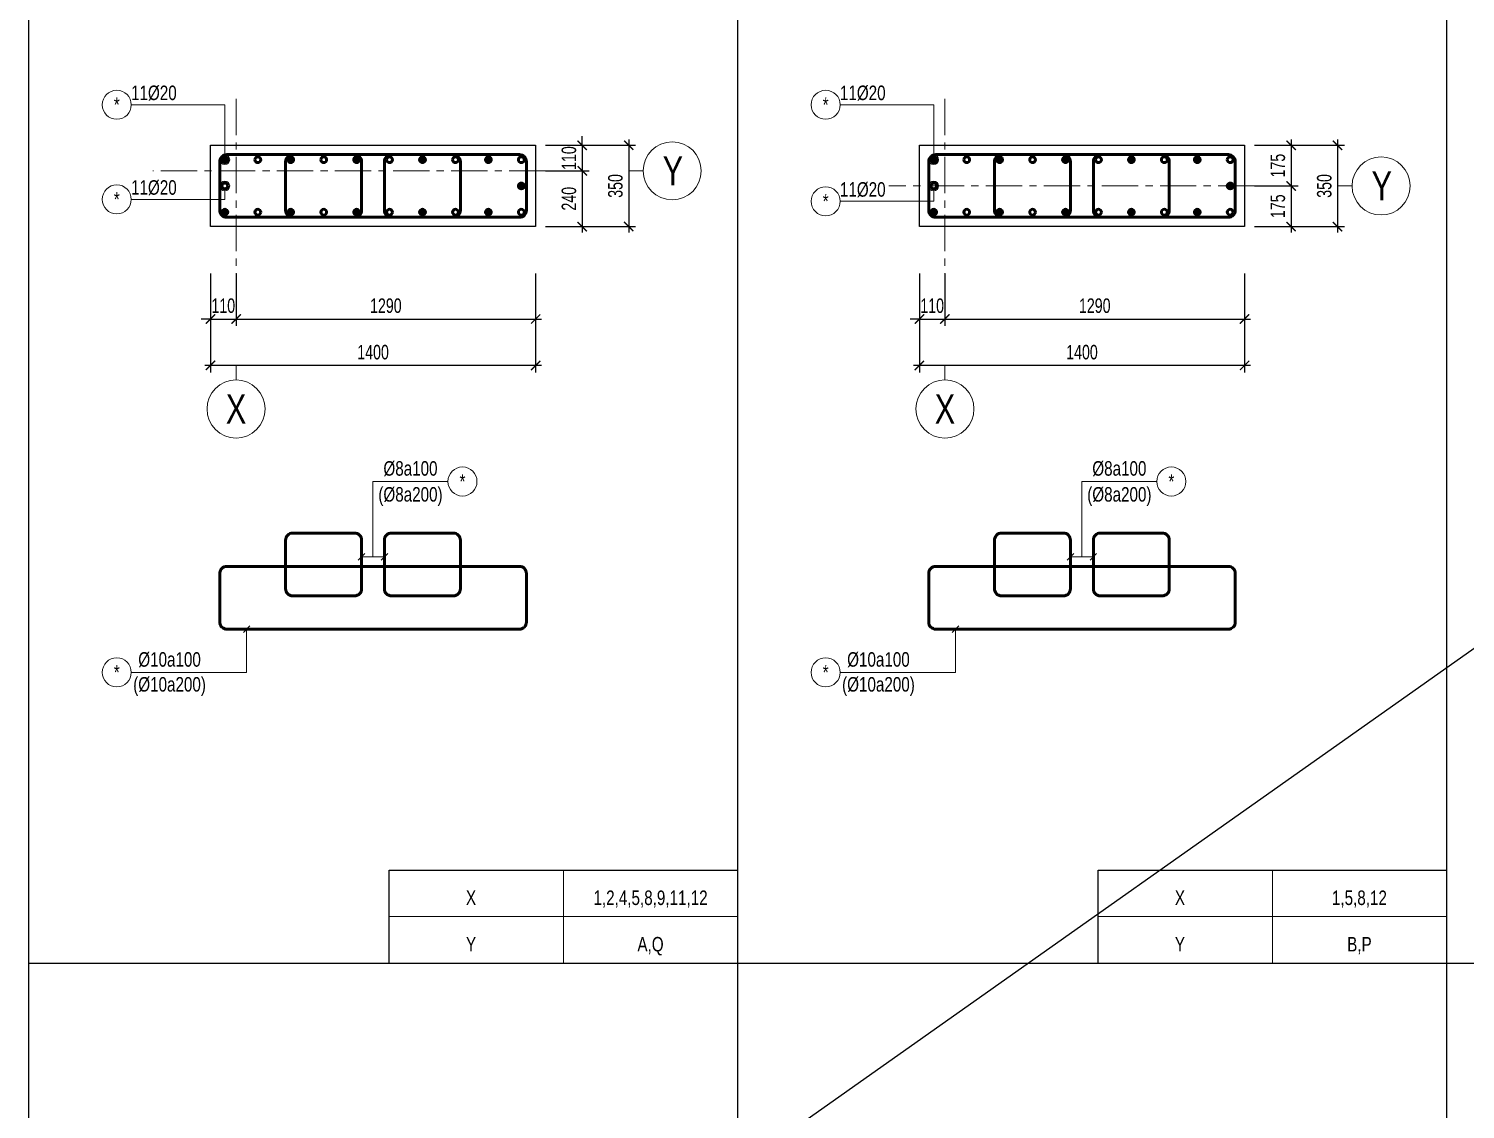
# Model space of a CAD drawing. Header units: millimetres. Extents: x -17374 to 181693, y -29783 to 15580.
# Drawn here: x 26665 to 32851, y 5011 to 9663 of the extents above; entities that cross this region are included whole.
import ezdxf
from ezdxf.enums import TextEntityAlignment as Align

# ---------------------------------------------------------------- set-up
doc = ezdxf.new("R2010")
doc.units = ezdxf.units.MM
doc.header["$LTSCALE"] = 250
doc.header["$MEASUREMENT"] = 0
doc.linetypes.add('CENTER', pattern=[2, 1.25, -0.25, 0.25, -0.25])
doc.linetypes.add('CENTER2', pattern=[1.125, 0.75, -0.125, 0.125, -0.125])
for name, color, linetype, lineweight in [('CDC.01.AXIS', 160, 'CENTER2', 13), ('CDC.02.DIM', 1, 'Continuous', 18), ('CDC.03.BORDER', 3, 'Continuous', 25), ('CDC.05.STEEL', 4, 'Continuous', 50), ('CDC.06.TEXT', 2, 'Continuous', 18), ('CDC.11.NOTE', 8, 'Continuous', 18), ('CDC.14.STEELNUM', 9, 'Continuous', 18), ('STEEL_NODE', 6, 'Continuous', 50)]:
    doc.layers.add(name, color=color, linetype=linetype, lineweight=lineweight)
doc.layers.add('KCS_Plotter', color=11, linetype='Continuous', plot=False)
doc.styles.add('KC_SMTEXT', font='arial.ttf', dxfattribs={"width": 0.7})
doc.styles.add('KCS_BIGTEXT', font='arial.ttf', dxfattribs={"width": 0.75})
doc.styles.add('KCS_SMTEXT', font='arial.ttf', dxfattribs={"width": 0.7})
doc.dimstyles.new('KCS_DIM25', dxfattribs={"dimscale": 25, "dimtxt": 2.5, "dimasz": 1.6, "dimexe": 1.2, "dimexo": 0, "dimgap": 1, "dimtad": 1, "dimdec": 0, "dimzin": 0, "dimdsep": 46, "dimtxsty": 'KCS_SMTEXT', "dimblk": 'ARCHTICK', "dimcen": 0, "dimdle": 1, "dimclrd": 1, "dimclre": 1, "dimclrt": 2, "dimadec": 0, "dimazin": 0, "dimtfac": 1, "dimtdec": 0, "dimtix": 1, "dimtmove": 2, "dimatfit": 3, "dimfxl": 1, "dimtolj": 1, "dimtzin": 0, "dimarcsym": 0})

# ---------------------------------------------------------------- blocks, each defined once
blk = doc.blocks.new('_ArchTick')
at = {"color": 0, "linetype": 'ByBlock', "const_width": 0.15}
blk.add_lwpolyline([(-0.5, -0.5), (0.5, 0.5)], dxfattribs=at)
blk = doc.blocks.new('*D405')
at = {"layer": 'CDC.02.DIM', "color": 1, "lineweight": -2, "transparency": 16777216}
for p, q in [((28890.4, 9161), (29078.6, 9161)), ((29048.6, 9161), (29048.6, 9201)), ((29048.6, 9161), (29048.6, 9051)), ((28890.4, 9051), (29078.6, 9051)), ((29048.6, 9051), (29048.6, 9011))]:
    blk.add_line(p, q, dxfattribs=at)
at = {"layer": 'Defpoints', "color": 0, "transparency": 16777216}
for p in [(28890.4, 9161), (28890.4, 9051), (29048.6, 9051)]:
    blk.add_point(p, dxfattribs=at)
at = {"layer": 'CDC.02.DIM', "color": 1, "lineweight": -2, "transparency": 16777216, "xscale": 40, "yscale": 40, "zscale": 40}
for p, rotation in [((29048.6, 9161), 270), ((29048.6, 9051), 90)]:
    blk.add_blockref('_ArchTick', p, dxfattribs=dict(at, rotation=rotation))
at = {"layer": 'CDC.02.DIM', "color": 2, "transparency": 16777216, "insert": (28991.6, 9106), "char_height": 62.5, "attachment_point": 5, "rotation": 90, "style": 'KCS_SMTEXT'}
blk.add_mtext('\\A1;110', dxfattribs=at)
blk = doc.blocks.new('*D406')
at = {"layer": 'CDC.02.DIM', "color": 1, "lineweight": -2, "transparency": 16777216}
for p, q in [((28890.4, 9161), (29278.6, 9161)), ((29248.6, 9186), (29248.6, 8786)), ((28890.4, 8811), (29278.6, 8811))]:
    blk.add_line(p, q, dxfattribs=at)
at = {"layer": 'Defpoints', "color": 0, "transparency": 16777216}
for p in [(28890.4, 9161), (28890.4, 8811), (29248.6, 8811)]:
    blk.add_point(p, dxfattribs=at)
at = {"layer": 'CDC.02.DIM', "color": 1, "lineweight": -2, "transparency": 16777216, "xscale": 40, "yscale": 40, "zscale": 40}
for p, rotation in [((29248.6, 9161), 90), ((29248.6, 8811), 270)]:
    blk.add_blockref('_ArchTick', p, dxfattribs=dict(at, rotation=rotation))
at = {"layer": 'CDC.02.DIM', "color": 2, "transparency": 16777216, "insert": (29191.6, 8986), "char_height": 62.5, "attachment_point": 5, "rotation": 90, "style": 'KCS_SMTEXT'}
blk.add_mtext('\\A1;350', dxfattribs=at)
blk = doc.blocks.new('*D407')
at = {"layer": 'CDC.02.DIM', "color": 1, "lineweight": -2, "transparency": 16777216}
for p, q in [((28890.4, 9051), (29078.6, 9051)), ((29048.6, 9076), (29048.6, 8786)), ((28890.4, 8811), (29078.6, 8811))]:
    blk.add_line(p, q, dxfattribs=at)
at = {"layer": 'Defpoints', "color": 0, "transparency": 16777216}
for p in [(28890.4, 9051), (28890.4, 8811), (29048.6, 8811)]:
    blk.add_point(p, dxfattribs=at)
at = {"layer": 'CDC.02.DIM', "color": 1, "lineweight": -2, "transparency": 16777216, "xscale": 40, "yscale": 40, "zscale": 40}
for p, rotation in [((29048.6, 9051), 90), ((29048.6, 8811), 270)]:
    blk.add_blockref('_ArchTick', p, dxfattribs=dict(at, rotation=rotation))
at = {"layer": 'CDC.02.DIM', "color": 2, "transparency": 16777216, "insert": (28991.6, 8931), "char_height": 62.5, "attachment_point": 5, "rotation": 90, "style": 'KCS_SMTEXT'}
blk.add_mtext('\\A1;240', dxfattribs=at)
blk = doc.blocks.new('*D408')
at = {"layer": 'CDC.02.DIM', "color": 1, "lineweight": -2, "transparency": 16777216}
for p, q in [((27448.1, 8609.6), (27448.1, 8383.2)), ((27558.1, 8609.6), (27558.1, 8383.2)), ((27448.1, 8413.2), (27408.1, 8413.2)), ((27448.1, 8413.2), (27558.1, 8413.2)), ((27558.1, 8413.2), (27598.1, 8413.2))]:
    blk.add_line(p, q, dxfattribs=at)
at = {"layer": 'Defpoints', "color": 0, "transparency": 16777216}
for p in [(27448.1, 8609.6), (27558.1, 8609.6), (27558.1, 8413.2)]:
    blk.add_point(p, dxfattribs=at)
at = {"layer": 'CDC.02.DIM', "color": 1, "lineweight": -2, "transparency": 16777216, "xscale": 40, "yscale": 40, "zscale": 40}
blk.add_blockref('_ArchTick', (27448.1, 8413.2), dxfattribs=at)
at = {"layer": 'CDC.02.DIM', "color": 1, "lineweight": -2, "transparency": 16777216, "xscale": 40, "yscale": 40, "zscale": 40, "rotation": 180}
blk.add_blockref('_ArchTick', (27558.1, 8413.2), dxfattribs=at)
at = {"layer": 'CDC.02.DIM', "color": 2, "transparency": 16777216, "insert": (27503.1, 8470.2), "char_height": 62.5, "attachment_point": 5, "style": 'KCS_SMTEXT'}
blk.add_mtext('\\A1;110', dxfattribs=at)
blk = doc.blocks.new('*D409')
at = {"layer": 'CDC.02.DIM', "color": 1, "lineweight": -2, "transparency": 16777216}
for p, q in [((27448.1, 8609.6), (27448.1, 8183.2)), ((28848.1, 8609.6), (28848.1, 8183.2)), ((28873.1, 8213.2), (27423.1, 8213.2))]:
    blk.add_line(p, q, dxfattribs=at)
at = {"layer": 'Defpoints', "color": 0, "transparency": 16777216}
for p in [(27448.1, 8609.6), (28848.1, 8609.6), (27448.1, 8213.2)]:
    blk.add_point(p, dxfattribs=at)
at = {"layer": 'CDC.02.DIM', "color": 1, "lineweight": -2, "transparency": 16777216, "xscale": 40, "yscale": 40, "zscale": 40, "rotation": 180}
blk.add_blockref('_ArchTick', (27448.1, 8213.2), dxfattribs=at)
at = {"layer": 'CDC.02.DIM', "color": 1, "lineweight": -2, "transparency": 16777216, "xscale": 40, "yscale": 40, "zscale": 40}
blk.add_blockref('_ArchTick', (28848.1, 8213.2), dxfattribs=at)
at = {"layer": 'CDC.02.DIM', "color": 2, "transparency": 16777216, "insert": (28148.1, 8270.2), "char_height": 62.5, "attachment_point": 5, "style": 'KCS_SMTEXT'}
blk.add_mtext('\\A1;1400', dxfattribs=at)
blk = doc.blocks.new('KC_SNODE')
at = {"layer": 'STEEL_NODE'}
blk.add_hatch(color=256, dxfattribs=at).paths.add_polyline_path([(12.5, 0, 1), (-12.5, 0, 1)])
blk.add_circle((0, 0), 12.5, dxfattribs=at)
blk = doc.blocks.new('KC_SNODE_2')
at = {"layer": 'STEEL_NODE', "color": 3}
blk.add_circle((0, 0), 12.5, dxfattribs=at)
blk = doc.blocks.new('*D410')
at = {"layer": 'CDC.02.DIM', "color": 1, "lineweight": -2, "transparency": 16777216}
for p, q in [((27558.1, 8609.6), (27558.1, 8383.2)), ((28848.1, 8609.6), (28848.1, 8383.2)), ((27533.1, 8413.2), (28873.1, 8413.2))]:
    blk.add_line(p, q, dxfattribs=at)
at = {"layer": 'Defpoints', "color": 0, "transparency": 16777216}
for p in [(27558.1, 8609.6), (28848.1, 8609.6), (28848.1, 8413.2)]:
    blk.add_point(p, dxfattribs=at)
at = {"layer": 'CDC.02.DIM', "color": 1, "lineweight": -2, "transparency": 16777216, "xscale": 40, "yscale": 40, "zscale": 40, "rotation": 180}
blk.add_blockref('_ArchTick', (27558.1, 8413.2), dxfattribs=at)
at = {"layer": 'CDC.02.DIM', "color": 1, "lineweight": -2, "transparency": 16777216, "xscale": 40, "yscale": 40, "zscale": 40}
blk.add_blockref('_ArchTick', (28848.1, 8413.2), dxfattribs=at)
at = {"layer": 'CDC.02.DIM', "color": 2, "transparency": 16777216, "insert": (28203.1, 8470.2), "char_height": 62.5, "attachment_point": 5, "style": 'KCS_SMTEXT'}
blk.add_mtext('\\A1;1290', dxfattribs=at)
blk = doc.blocks.new('_Axis name')
at = {"layer": 'CDC.02.DIM'}
blk.add_line((0, 2.5), (0, 0), dxfattribs=at)
blk.add_circle((0, 7.5), 5, dxfattribs=at)
at = {"layer": 'CDC.02.DIM', "color": 4, "style": 'KCS_BIGTEXT', "width": 0.75}
blk.add_attdef('.', text='', height=5, rotation=180, dxfattribs=at).set_placement((0, 7.5), align=Align.MIDDLE)
blk = doc.blocks.new('*D455')
at = {"layer": 'CDC.02.DIM', "color": 1, "lineweight": -2, "transparency": 16777216}
for p, q in [((30500.4, 8609.6), (30500.4, 8383.2)), ((30610.4, 8609.6), (30610.4, 8383.2)), ((30500.4, 8413.2), (30460.4, 8413.2)), ((30500.4, 8413.2), (30610.4, 8413.2)), ((30610.4, 8413.2), (30650.4, 8413.2))]:
    blk.add_line(p, q, dxfattribs=at)
at = {"layer": 'Defpoints', "color": 0, "transparency": 16777216}
for p in [(30500.4, 8609.6), (30610.4, 8609.6), (30610.4, 8413.2)]:
    blk.add_point(p, dxfattribs=at)
at = {"layer": 'CDC.02.DIM', "color": 1, "lineweight": -2, "transparency": 16777216, "xscale": 40, "yscale": 40, "zscale": 40}
blk.add_blockref('_ArchTick', (30500.4, 8413.2), dxfattribs=at)
at = {"layer": 'CDC.02.DIM', "color": 1, "lineweight": -2, "transparency": 16777216, "xscale": 40, "yscale": 40, "zscale": 40, "rotation": 180}
blk.add_blockref('_ArchTick', (30610.4, 8413.2), dxfattribs=at)
at = {"layer": 'CDC.02.DIM', "color": 2, "transparency": 16777216, "insert": (30555.4, 8470.2), "char_height": 62.5, "attachment_point": 5, "style": 'KCS_SMTEXT'}
blk.add_mtext('\\A1;110', dxfattribs=at)
blk = doc.blocks.new('*D456')
at = {"layer": 'CDC.02.DIM', "color": 1, "lineweight": -2, "transparency": 16777216}
for p, q in [((30500.4, 8609.6), (30500.4, 8183.2)), ((31900.4, 8609.6), (31900.4, 8183.2)), ((31925.4, 8213.2), (30475.4, 8213.2))]:
    blk.add_line(p, q, dxfattribs=at)
at = {"layer": 'Defpoints', "color": 0, "transparency": 16777216}
for p in [(30500.4, 8609.6), (31900.4, 8609.6), (30500.4, 8213.2)]:
    blk.add_point(p, dxfattribs=at)
at = {"layer": 'CDC.02.DIM', "color": 1, "lineweight": -2, "transparency": 16777216, "xscale": 40, "yscale": 40, "zscale": 40, "rotation": 180}
blk.add_blockref('_ArchTick', (30500.4, 8213.2), dxfattribs=at)
at = {"layer": 'CDC.02.DIM', "color": 1, "lineweight": -2, "transparency": 16777216, "xscale": 40, "yscale": 40, "zscale": 40}
blk.add_blockref('_ArchTick', (31900.4, 8213.2), dxfattribs=at)
at = {"layer": 'CDC.02.DIM', "color": 2, "transparency": 16777216, "insert": (31200.4, 8270.2), "char_height": 62.5, "attachment_point": 5, "style": 'KCS_SMTEXT'}
blk.add_mtext('\\A1;1400', dxfattribs=at)
blk = doc.blocks.new('*D457')
at = {"layer": 'CDC.02.DIM', "color": 1, "lineweight": -2, "transparency": 16777216}
for p, q in [((30610.4, 8609.6), (30610.4, 8383.2)), ((31900.4, 8609.6), (31900.4, 8383.2)), ((30585.4, 8413.2), (31925.4, 8413.2))]:
    blk.add_line(p, q, dxfattribs=at)
at = {"layer": 'Defpoints', "color": 0, "transparency": 16777216}
for p in [(30610.4, 8609.6), (31900.4, 8609.6), (31900.4, 8413.2)]:
    blk.add_point(p, dxfattribs=at)
at = {"layer": 'CDC.02.DIM', "color": 1, "lineweight": -2, "transparency": 16777216, "xscale": 40, "yscale": 40, "zscale": 40, "rotation": 180}
blk.add_blockref('_ArchTick', (30610.4, 8413.2), dxfattribs=at)
at = {"layer": 'CDC.02.DIM', "color": 1, "lineweight": -2, "transparency": 16777216, "xscale": 40, "yscale": 40, "zscale": 40}
blk.add_blockref('_ArchTick', (31900.4, 8413.2), dxfattribs=at)
at = {"layer": 'CDC.02.DIM', "color": 2, "transparency": 16777216, "insert": (31255.4, 8470.2), "char_height": 62.5, "attachment_point": 5, "style": 'KCS_SMTEXT'}
blk.add_mtext('\\A1;1290', dxfattribs=at)
blk = doc.blocks.new('*D459')
at = {"layer": 'CDC.02.DIM', "color": 1, "lineweight": -2, "transparency": 16777216}
for p, q in [((31942.7, 9161), (32130.8, 9161)), ((32100.8, 9186), (32100.8, 8961)), ((31942.7, 8986), (32130.8, 8986))]:
    blk.add_line(p, q, dxfattribs=at)
at = {"layer": 'Defpoints', "color": 0, "transparency": 16777216}
for p in [(31942.7, 9161), (31942.7, 8986), (32100.8, 8986)]:
    blk.add_point(p, dxfattribs=at)
at = {"layer": 'CDC.02.DIM', "color": 1, "lineweight": -2, "transparency": 16777216, "xscale": 40, "yscale": 40, "zscale": 40}
for p, rotation in [((32100.8, 9161), 90), ((32100.8, 8986), 270)]:
    blk.add_blockref('_ArchTick', p, dxfattribs=dict(at, rotation=rotation))
at = {"layer": 'CDC.02.DIM', "color": 2, "transparency": 16777216, "insert": (32043.9, 9073.5), "char_height": 62.5, "attachment_point": 5, "rotation": 90, "style": 'KCS_SMTEXT'}
blk.add_mtext('\\A1;175', dxfattribs=at)
blk = doc.blocks.new('*D460')
at = {"layer": 'CDC.02.DIM', "color": 1, "lineweight": -2, "transparency": 16777216}
for p, q in [((31942.7, 9161), (32330.8, 9161)), ((32300.8, 9186), (32300.8, 8786)), ((31942.7, 8811), (32330.8, 8811))]:
    blk.add_line(p, q, dxfattribs=at)
at = {"layer": 'Defpoints', "color": 0, "transparency": 16777216}
for p in [(31942.7, 9161), (31942.7, 8811), (32300.8, 8811)]:
    blk.add_point(p, dxfattribs=at)
at = {"layer": 'CDC.02.DIM', "color": 1, "lineweight": -2, "transparency": 16777216, "xscale": 40, "yscale": 40, "zscale": 40}
for p, rotation in [((32300.8, 9161), 90), ((32300.8, 8811), 270)]:
    blk.add_blockref('_ArchTick', p, dxfattribs=dict(at, rotation=rotation))
at = {"layer": 'CDC.02.DIM', "color": 2, "transparency": 16777216, "insert": (32243.9, 8986), "char_height": 62.5, "attachment_point": 5, "rotation": 90, "style": 'KCS_SMTEXT'}
blk.add_mtext('\\A1;350', dxfattribs=at)
blk = doc.blocks.new('*D461')
at = {"layer": 'CDC.02.DIM', "color": 1, "lineweight": -2, "transparency": 16777216}
for p, q in [((31942.7, 8986), (32130.8, 8986)), ((32100.8, 9011), (32100.8, 8786)), ((31942.7, 8811), (32130.8, 8811))]:
    blk.add_line(p, q, dxfattribs=at)
at = {"layer": 'Defpoints', "color": 0, "transparency": 16777216}
for p in [(31942.7, 8986), (31942.7, 8811), (32100.8, 8811)]:
    blk.add_point(p, dxfattribs=at)
at = {"layer": 'CDC.02.DIM', "color": 1, "lineweight": -2, "transparency": 16777216, "xscale": 40, "yscale": 40, "zscale": 40}
for p, rotation in [((32100.8, 8986), 90), ((32100.8, 8811), 270)]:
    blk.add_blockref('_ArchTick', p, dxfattribs=dict(at, rotation=rotation))
at = {"layer": 'CDC.02.DIM', "color": 2, "transparency": 16777216, "insert": (32043.9, 8898.5), "char_height": 62.5, "attachment_point": 5, "rotation": 90, "style": 'KCS_SMTEXT'}
blk.add_mtext('\\A1;175', dxfattribs=at)

msp = doc.modelspace()

# ---------------------------------------------------------------- linework, layer by layer
at = {"layer": 'CDC.01.AXIS', "linetype": 'CENTER', "ltscale": 0.5}
for p, q in [((27558.14, 9360.98), (27558.14, 8609.64)), ((30610.43, 9360.98), (30610.43, 8609.64)), ((28890.37, 9050.98), (27199.71, 9050.98)), ((31942.66, 8985.98), (30368.85, 8985.98))]:
    msp.add_line(p, q, dxfattribs=at)
at = {"layer": 'CDC.02.DIM'}
for p, q in [((29248.56, 9050.98), (29311.06, 9050.98)), ((32300.85, 8985.98), (32363.35, 8985.98))]:
    msp.add_line(p, q, dxfattribs=at)
for centre in [(29436.06, 9050.98), (32488.35, 8985.98)]:
    msp.add_circle(centre, 125, dxfattribs=at)
at = {"layer": 'CDC.03.BORDER'}
for p, q in [((26665.43, 449.69), (26665.43, 14640.33)), ((29717.72, 14640.33), (29717.72, 826.99)), ((32770.01, 14640.33), (32770.01, 826.99)), ((28217.72, 5640.33), (28217.72, 6040.33)), ((28217.72, 5640.33), (28217.72, 6040.33)), ((28217.72, 6040.33), (29717.72, 6040.33)), ((28217.72, 6040.33), (29717.72, 6040.33)), ((31270.01, 5640.33), (31270.01, 6040.33)), ((31270.01, 5640.33), (31270.01, 6040.33)), ((31270.01, 6040.33), (32770.01, 6040.33)), ((31270.01, 6040.33), (32770.01, 6040.33)), ((26665.43, 5640.33), (42262.73, 5640.33))]:
    msp.add_line(p, q, dxfattribs=at)
for points in [[(28848.14, 9160.98), (28848.14, 8810.98), (27448.14, 8810.98), (27448.14, 9160.98)], [(31900.43, 9160.98), (31900.43, 8810.98), (30500.43, 8810.98), (30500.43, 9160.98)]]:
    msp.add_lwpolyline(points, close=True, dxfattribs=at)
at = {"layer": 'CDC.05.STEEL'}
for points in [[(27488.14, 9090.98), (27488.14, 8880.98, 0.4142136), (27518.14, 8850.98), (28778.4, 8850.98, 0.4142136), (28808.4, 8880.98), (28808.4, 9090.98, 0.4142136), (28778.4, 9120.98), (27518.14, 9120.98, 0.4142136)], [(27801.56, 8850.98), (28068.44, 8850.98, 0.4142136), (28098.44, 8880.98), (28098.44, 9090.98, 0.4142136), (28068.44, 9120.98), (27801.56, 9120.98, 0.4142136), (27771.56, 9090.98), (27771.56, 8880.98, 0.4142136)], [(28227.07, 8850.98), (28493.95, 8850.98, 0.4142136), (28523.95, 8880.98), (28523.95, 9090.98, 0.4142136), (28493.95, 9120.98), (28227.07, 9120.98, 0.4142136), (28197.07, 9090.98), (28197.07, 8880.98, 0.4142136)], [(30540.43, 9090.98), (30540.43, 8880.98, 0.4142136), (30570.43, 8850.98), (31830.68, 8850.98, 0.4142136), (31860.68, 8880.98), (31860.68, 9090.98, 0.4142136), (31830.68, 9120.98), (30570.43, 9120.98, 0.4142136)], [(30853.85, 8850.98), (31120.73, 8850.98, 0.4142136), (31150.73, 8880.98), (31150.73, 9090.98, 0.4142136), (31120.73, 9120.98), (30853.85, 9120.98, 0.4142136), (30823.85, 9090.98), (30823.85, 8880.98, 0.4142136)], [(31279.36, 8850.98), (31546.24, 8850.98, 0.4142136), (31576.24, 8880.98), (31576.24, 9090.98, 0.4142136), (31546.24, 9120.98), (31279.36, 9120.98, 0.4142136), (31249.36, 9090.98), (31249.36, 8880.98, 0.4142136)], [(27801.56, 7221.34), (28068.44, 7221.34, 0.4142136), (28098.44, 7251.34), (28098.44, 7461.34, 0.4142136), (28068.44, 7491.34), (27801.56, 7491.34, 0.4142136), (27771.56, 7461.34), (27771.56, 7251.34, 0.4142136)], [(28227.07, 7221.34), (28493.95, 7221.34, 0.4142136), (28523.95, 7251.34), (28523.95, 7461.34, 0.4142136), (28493.95, 7491.34), (28227.07, 7491.34, 0.4142136), (28197.07, 7461.34), (28197.07, 7251.34, 0.4142136)], [(30853.85, 7221.34), (31120.73, 7221.34, 0.4142136), (31150.73, 7251.34), (31150.73, 7461.34, 0.4142136), (31120.73, 7491.34), (30853.85, 7491.34, 0.4142136), (30823.85, 7461.34), (30823.85, 7251.34, 0.4142136)], [(31279.36, 7221.34), (31546.24, 7221.34, 0.4142136), (31576.24, 7251.34), (31576.24, 7461.34, 0.4142136), (31546.24, 7491.34), (31279.36, 7491.34, 0.4142136), (31249.36, 7461.34), (31249.36, 7251.34, 0.4142136)], [(27488.14, 7317.92), (27488.14, 7107.92, 0.4142136), (27518.14, 7077.92), (28778.4, 7077.92, 0.4142136), (28808.4, 7107.92), (28808.4, 7317.92, 0.4142136), (28778.4, 7347.92), (27518.14, 7347.92, 0.4142136)], [(30540.43, 7317.92), (30540.43, 7107.92, 0.4142136), (30570.43, 7077.92), (31830.68, 7077.92, 0.4142136), (31860.68, 7107.92), (31860.68, 7317.92, 0.4142136), (31830.68, 7347.92), (30570.43, 7347.92, 0.4142136)]]:
    msp.add_lwpolyline(points, format="xyb", close=True, dxfattribs=at)
at = {"layer": 'CDC.11.NOTE', "color": 1}
for p, q in [((28147.75, 7388.92), (28147.75, 7713.66)), ((28147.75, 7713.66), (28470.41, 7713.66)), ((31200.04, 7388.92), (31200.04, 7713.66)), ((31200.04, 7713.66), (31522.7, 7713.66)), ((28084.38, 7374.85), (28112.5, 7402.98)), ((28197.07, 7388.92), (28098.44, 7388.92)), ((28183.01, 7374.85), (28211.13, 7402.98)), ((31136.67, 7374.85), (31164.79, 7402.98)), ((31249.36, 7388.92), (31150.73, 7388.92)), ((31235.3, 7374.85), (31263.42, 7402.98)), ((27589.78, 7063.86), (27617.9, 7091.98)), ((30642.07, 7063.86), (30670.19, 7091.98)), ((28967.72, 5640.33), (28967.72, 6040.33)), ((28967.72, 5640.33), (28967.72, 6040.33)), ((32020.01, 5640.33), (32020.01, 6040.33)), ((32020.01, 5640.33), (32020.01, 6040.33)), ((28217.72, 5840.33), (29717.72, 5840.33)), ((28217.72, 5840.33), (29717.72, 5840.33)), ((31270.01, 5840.33), (32770.01, 5840.33)), ((31270.01, 5840.33), (32770.01, 5840.33))]:
    msp.add_line(p, q, dxfattribs=at)
for points in [[(27509.88, 9119.82), (27509.88, 9335.59), (27107.02, 9335.59)], [(30562.16, 9119.82), (30562.16, 9335.59), (30159.31, 9335.59)], [(27509.88, 8965.15), (27509.88, 8928.21), (27107.02, 8928.21)], [(30562.16, 8965.15), (30562.16, 8919.79), (30159.31, 8919.79)], [(27509.88, 8851.05), (27509.88, 8852.15)], [(30562.16, 8851.05), (30562.16, 8852.15)], [(27602.83, 7077.92), (27602.83, 6891.96), (27107.02, 6891.96)], [(30655.12, 7077.92), (30655.12, 6891.96), (30159.31, 6891.96)]]:
    msp.add_lwpolyline(points, dxfattribs=at)
for centre in [(27509.88, 9098.99), (30562.16, 9098.99), (27509.88, 8985.98), (30562.16, 8985.98)]:
    msp.add_circle(centre, 20.83, dxfattribs=at)
at = {"layer": 'CDC.14.STEELNUM'}
for centre in [(27044.52, 9335.59), (30096.81, 9335.59), (27044.52, 8928.21), (30096.81, 8919.79), (28532.91, 7713.66), (31585.2, 7713.66), (27044.52, 6891.96), (30096.81, 6891.96)]:
    msp.add_circle(centre, 62.5, dxfattribs=at)
at = {"layer": 'KCS_Plotter'}
msp.add_line((22982.18, 0), (45040.92, 15580.13), dxfattribs=at)

# ---------------------------------------------------------------- block references
at = {"layer": 'CDC.02.DIM', "xscale": 25, "yscale": 25, "zscale": 25, "rotation": 180}
for p in [(27558.14, 8213.25), (30610.43, 8213.25)]:
    msp.add_blockref('_Axis name', p, dxfattribs=at).add_auto_attribs({'.': 'X'})
at = {"layer": 'STEEL_NODE', "xscale": -1}
for name, p in [('KC_SNODE', (27509.88, 9098.99)), ('KC_SNODE_2', (27651.71, 9098.99)), ('KC_SNODE_2', (27793.55, 9098.99)), ('KC_SNODE_2', (27935.39, 9098.99)), ('KC_SNODE_2', (28077.22, 9098.99)), ('KC_SNODE_2', (28219.06, 9098.99)), ('KC_SNODE_2', (28360.9, 9098.99)), ('KC_SNODE_2', (28502.73, 9098.99)), ('KC_SNODE_2', (28644.57, 9098.99)), ('KC_SNODE_2', (28786.41, 9098.99)), ('KC_SNODE', (30562.16, 9098.99)), ('KC_SNODE_2', (30704, 9098.99)), ('KC_SNODE_2', (30845.84, 9098.99)), ('KC_SNODE_2', (30987.67, 9098.99)), ('KC_SNODE_2', (31129.51, 9098.99)), ('KC_SNODE_2', (31271.35, 9098.99)), ('KC_SNODE_2', (31413.18, 9098.99)), ('KC_SNODE_2', (31555.02, 9098.99)), ('KC_SNODE_2', (31696.86, 9098.99)), ('KC_SNODE_2', (31838.7, 9098.99)), ('KC_SNODE_2', (28786.41, 8985.98)), ('KC_SNODE_2', (31838.7, 8985.98))]:
    msp.add_blockref(name, p, dxfattribs=at)
at = {"layer": 'STEEL_NODE'}
for name, p in [('KC_SNODE_2', (27509.88, 9098.99)), ('KC_SNODE', (27793.55, 9098.99)), ('KC_SNODE', (28077.22, 9098.99)), ('KC_SNODE', (28360.9, 9098.99)), ('KC_SNODE', (28644.57, 9098.99)), ('KC_SNODE_2', (30562.16, 9098.99)), ('KC_SNODE', (30845.84, 9098.99)), ('KC_SNODE', (31129.51, 9098.99)), ('KC_SNODE', (31413.18, 9098.99)), ('KC_SNODE', (31696.86, 9098.99)), ('KC_SNODE_2', (27509.88, 8985.98)), ('KC_SNODE', (28786.41, 8985.98)), ('KC_SNODE_2', (30562.16, 8985.98)), ('KC_SNODE', (31838.7, 8985.98))]:
    msp.add_blockref(name, p, dxfattribs=at)
at = {"layer": 'STEEL_NODE', "rotation": 180}
for name, p in [('KC_SNODE', (27509.88, 8872.98)), ('KC_SNODE_2', (27651.71, 8872.98)), ('KC_SNODE_2', (27793.55, 8872.98)), ('KC_SNODE_2', (27935.39, 8872.98)), ('KC_SNODE_2', (28077.22, 8872.98)), ('KC_SNODE_2', (28219.06, 8872.98)), ('KC_SNODE_2', (28360.9, 8872.98)), ('KC_SNODE_2', (28502.73, 8872.98)), ('KC_SNODE_2', (28644.57, 8872.98)), ('KC_SNODE_2', (28786.41, 8872.98)), ('KC_SNODE', (30562.16, 8872.98)), ('KC_SNODE_2', (30704, 8872.98)), ('KC_SNODE_2', (30845.84, 8872.98)), ('KC_SNODE_2', (30987.67, 8872.98)), ('KC_SNODE_2', (31129.51, 8872.98)), ('KC_SNODE_2', (31271.35, 8872.98)), ('KC_SNODE_2', (31413.18, 8872.98)), ('KC_SNODE_2', (31555.02, 8872.98)), ('KC_SNODE_2', (31696.86, 8872.98)), ('KC_SNODE_2', (31838.7, 8872.98))]:
    msp.add_blockref(name, p, dxfattribs=at)
at = {"layer": 'STEEL_NODE', "xscale": -1, "rotation": 180}
for name, p in [('KC_SNODE_2', (27509.88, 8872.98)), ('KC_SNODE', (27793.55, 8872.98)), ('KC_SNODE', (28077.22, 8872.98)), ('KC_SNODE', (28360.9, 8872.98)), ('KC_SNODE', (28644.57, 8872.98)), ('KC_SNODE_2', (30562.16, 8872.98)), ('KC_SNODE', (30845.84, 8872.98)), ('KC_SNODE', (31129.51, 8872.98)), ('KC_SNODE', (31413.18, 8872.98)), ('KC_SNODE', (31696.86, 8872.98))]:
    msp.add_blockref(name, p, dxfattribs=at)

# ---------------------------------------------------------------- texts
at = {"layer": 'CDC.02.DIM', "color": 4, "style": 'KCS_BIGTEXT', "text_generation_flag": 6, "width": 0.75}
for p in [(29438.98, 9050.98), (32491.27, 8985.98)]:
    msp.add_attdef('Y', text='.', height=125, rotation=180, dxfattribs=at).set_placement(p, align=Align.MIDDLE)
at = {"layer": 'CDC.06.TEXT', "style": 'KC_SMTEXT', "width": 0.75}
for s, p in [('11%%C20', (27204.26, 9355.59)), ('11%%C20', (30256.55, 9355.59)), ('11%%C20', (27204.26, 8948.21)), ('11%%C20', (30256.55, 8939.79)), ('%%c8a100', (28309.08, 7738.66)), ('%%c8a100', (31361.37, 7738.66)), ('(%%C8a200)', (28309.08, 7627.01)), ('(%%C8a200)', (31361.37, 7627.01)), ('%%C10a100', (27271.81, 6916.35)), ('%%C10a100', (30324.1, 6916.35)), ('(%%C10a200)', (27271.81, 6809.15)), ('(%%C10a200)', (30324.1, 6809.15)), ('1,2,4,5,8,9,11,12', (29342.72, 5890.33)), ('1,5,8,12', (32395.01, 5890.33)), ('A,Q', (29342.72, 5690.33)), ('B,P', (32395.01, 5690.33))]:
    msp.add_text(s, height=62.5, dxfattribs=at).set_placement(p, align=Align.CENTER)
for s, p in [('X', (28548.07, 5890.33)), ('X', (31600.36, 5890.33)), ('Y', (28548.07, 5690.33)), ('Y', (31600.36, 5690.33))]:
    msp.add_text(s, height=62.5, dxfattribs=at).set_placement(p)
at = {"layer": 'CDC.14.STEELNUM', "color": 2, "style": 'KC_SMTEXT', "width": 0.75}
for p in [(27044.52, 9335.59), (30096.81, 9335.59), (27044.52, 8928.21), (30096.81, 8919.79), (28533.13, 7713.66), (31585.42, 7713.66), (27044.52, 6891.96), (30096.81, 6891.96)]:
    msp.add_text('*', height=62.5, dxfattribs=at).set_placement(p, align=Align.MIDDLE_CENTER)

# ---------------------------------------------------------------- dimensions: what is measured, and where the dimension line sits
at = {"layer": 'CDC.02.DIM'}
for base, p1, p2, angle, picture, middle in [((29048.56, 9050.98), (28890.37, 9160.98), (28890.37, 9050.98), 90, '*D405', (28991.65, 9105.98)), ((29248.56, 8810.98), (28890.37, 9160.98), (28890.37, 8810.98), 90, '*D406', (29191.62, 8985.98)), ((32100.85, 8985.98), (31942.66, 9160.98), (31942.66, 8985.98), 90, '*D459', (32043.93, 9073.48)), ((32300.85, 8810.98), (31942.66, 9160.98), (31942.66, 8810.98), 90, '*D460', (32243.91, 8985.98)), ((29048.56, 8810.98), (28890.37, 9050.98), (28890.37, 8810.98), 270, '*D407', (28991.65, 8930.98)), ((32100.85, 8810.98), (31942.66, 8985.98), (31942.66, 8810.98), 270, '*D461', (32043.93, 8898.48))]:
    dim = msp.add_linear_dim(base=base, p1=p1, p2=p2, angle=angle, dimstyle='KCS_DIM25', dxfattribs=at)
    dim.commit()
    dim.dimension.update_dxf_attribs({"geometry": picture, "text_midpoint": middle})
for base, p1, p2, picture, middle in [((27558.14, 8413.25), (27448.14, 8609.64), (27558.14, 8609.64), '*D408', (27503.14, 8470.16)), ((27448.14, 8213.25), (28848.14, 8609.64), (27448.14, 8609.64), '*D409', (28148.14, 8270.16)), ((28848.14, 8413.25), (27558.14, 8609.64), (28848.14, 8609.64), '*D410', (28203.14, 8470.16)), ((30610.43, 8413.25), (30500.43, 8609.64), (30610.43, 8609.64), '*D455', (30555.43, 8470.16)), ((30500.43, 8213.25), (31900.43, 8609.64), (30500.43, 8609.64), '*D456', (31200.43, 8270.16)), ((31900.43, 8413.25), (30610.43, 8609.64), (31900.43, 8609.64), '*D457', (31255.43, 8470.16))]:
    dim = msp.add_linear_dim(base=base, p1=p1, p2=p2, dimstyle='KCS_DIM25', dxfattribs=at)
    dim.commit()
    dim.dimension.update_dxf_attribs({"geometry": picture, "text_midpoint": middle})

doc.saveas('drawing.dxf')
